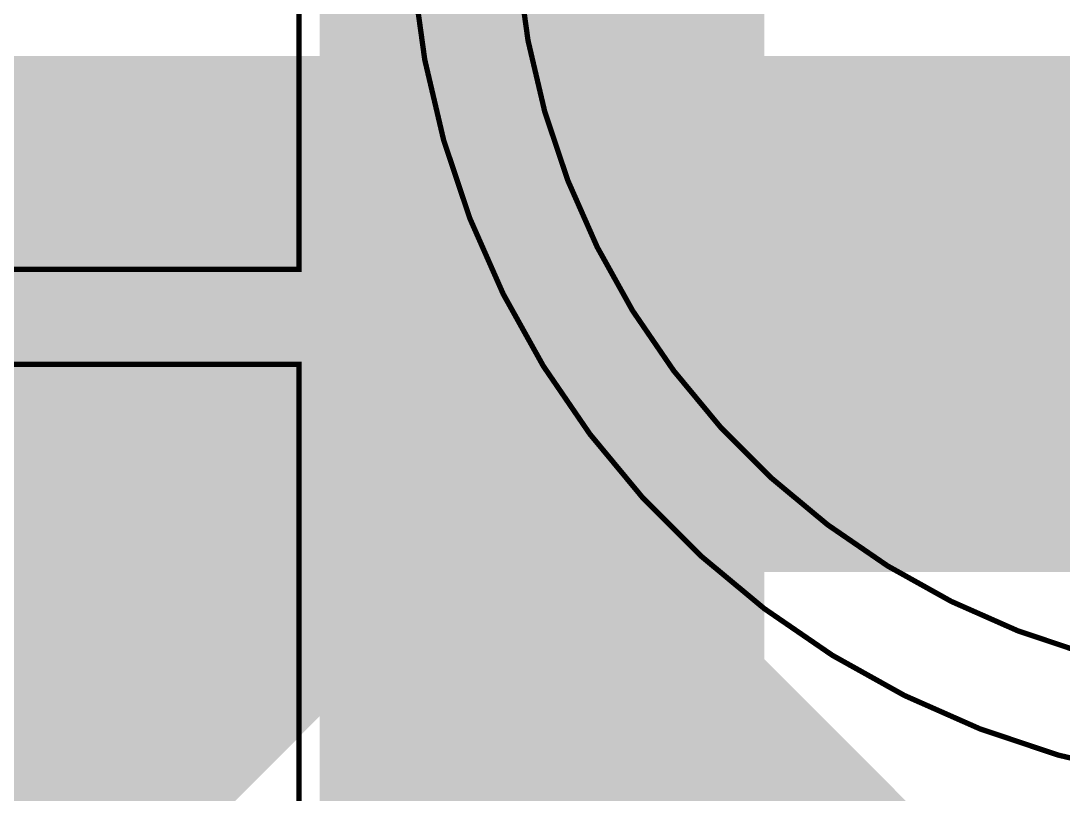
# Model space of a CAD drawing. Extents: x -18 to 155, y -91 to 215.
# Drawn here: x 29.44 to 59.21, y 19.44 to 41.51 of the extents above; entities that cross this region are included whole.
import ezdxf

# ---------------------------------------------------------------- set-up
doc = ezdxf.new("R2010")
doc.units = 0
doc.header["$MEASUREMENT"] = 0
for name, color, linetype in [('25-334-0_BOT', 7, 'CONTINUOUS'), ('25-334-0_IN1', 4, 'CONTINUOUS'), ('25-334-0_IN2', 3, 'CONTINUOUS'), ('25-334-0_SMB', 5, 'CONTINUOUS'), ('25-334-0_SST', 12, 'CONTINUOUS'), ('25-334-0_TOP', 11, 'CONTINUOUS')]:
    doc.layers.add(name, color=color, linetype=linetype)

msp = doc.modelspace()

# ---------------------------------------------------------------- linework, layer by layer
at = {"layer": '25-334-0_BOT', "const_width": 0.254}
for points in [[(38.1254, 66.548), (38.1254, -3.81)], [(38.354, 66.548), (38.354, -3.81)], [(38.5826, 66.548), (38.5826, -3.81)], [(38.8112, 66.548), (38.8112, -3.81)], [(39.0398, 66.548), (39.0398, -3.81)], [(39.2684, 66.548), (39.2684, -3.81)], [(39.497, 66.548), (39.497, -3.81)], [(39.7256, 66.548), (39.7256, -3.81)], [(39.9542, 66.548), (39.9542, -3.81)], [(40.1828, 66.548), (40.1828, -3.81)], [(40.4114, 66.548), (40.4114, -3.81)], [(40.64, 66.548), (40.64, -3.81)], [(40.8686, 66.548), (40.8686, -3.81)], [(41.0972, 66.548), (41.0972, -3.81)], [(41.3258, 66.548), (41.3258, -3.81)], [(41.5544, 66.548), (41.5544, -3.81)], [(41.783, 66.548), (41.783, -3.81)], [(42.0116, 66.548), (42.0116, -3.81)], [(42.2402, 66.548), (42.2402, -3.81)], [(42.4688, 66.548), (42.4688, -3.81)], [(42.6974, 66.548), (42.6974, -3.81)], [(42.926, 66.548), (42.926, -3.81)], [(43.1546, 66.548), (43.1546, -3.81)], [(43.3832, 66.548), (43.3832, -3.81)], [(43.6118, 66.548), (43.6118, -3.81)], [(43.8404, 66.548), (43.8404, -3.81)], [(44.069, 66.548), (44.069, -3.81)], [(44.2976, 66.548), (44.2976, -3.81)], [(44.5262, 66.548), (44.5262, -3.81)], [(44.7548, 66.548), (44.7548, -3.81)], [(44.9834, 66.548), (44.9834, -3.81)], [(45.212, 66.548), (45.212, -3.81)], [(45.4406, 66.548), (45.4406, -3.81)], [(45.6692, 66.548), (45.6692, -3.81)], [(45.8978, 66.548), (45.8978, -3.81)], [(46.1264, 66.548), (46.1264, -3.81)], [(46.355, 66.548), (46.355, -3.81)], [(46.5836, 66.548), (46.5836, -3.81)], [(46.8122, 66.548), (46.8122, -3.81)], [(47.0408, 66.548), (47.0408, -3.81)], [(47.2694, 66.548), (47.2694, -3.81)], [(47.498, 66.548), (47.498, -3.81)], [(47.7266, 66.548), (47.7266, -3.81)], [(47.9552, 66.548), (47.9552, -3.81)], [(48.1838, 66.548), (48.1838, -3.81)], [(48.4124, 66.548), (48.4124, -3.81)], [(48.641, 66.548), (48.641, -3.81)], [(48.8696, 66.548), (48.8696, -3.81)], [(49.0982, 66.548), (49.0982, -3.81)], [(49.3268, 66.548), (49.3268, -3.81)], [(49.5554, 66.548), (49.5554, -3.81)], [(49.784, 66.548), (49.784, -3.81)], [(50.0126, 66.548), (50.0126, -3.81)], [(50.2412, 66.548), (50.2412, -3.81)], [(50.4698, 66.548), (50.4698, -3.81)], [(50.546, 49.53), (50.546, 23.114)], [(38.1, 41.656), (38.1, 10.668), (29.21, 1.778), (29.21, -3.81)], [(50.546, 41.4528), (38.1, 41.4528)], [(50.546, 41.2242), (38.1, 41.2242)], [(50.546, 40.9956), (38.1, 40.9956)], [(50.546, 40.767), (38.1, 40.767)], [(50.546, 40.5384), (38.1, 40.5384)], [(50.546, 40.3098), (38.1, 40.3098)], [(50.546, 40.0812), (38.1, 40.0812)], [(50.546, 39.8526), (38.1, 39.8526)], [(50.546, 39.624), (38.1, 39.624)], [(50.546, 39.3954), (38.1, 39.3954)], [(50.546, 39.1668), (38.1, 39.1668)], [(50.546, 38.9382), (38.1, 38.9382)], [(50.546, 38.7096), (38.1, 38.7096)], [(50.546, 38.481), (38.1, 38.481)], [(50.546, 38.2524), (38.1, 38.2524)], [(50.546, 38.0238), (38.1, 38.0238)], [(50.546, 37.7952), (38.1, 37.7952)], [(50.546, 37.5666), (38.1, 37.5666)], [(50.546, 37.338), (38.1, 37.338)], [(50.546, 37.1094), (38.1, 37.1094)], [(50.546, 36.8808), (38.1, 36.8808)], [(50.546, 36.6522), (38.1, 36.6522)], [(50.546, 36.4236), (38.1, 36.4236)], [(50.546, 36.195), (38.1, 36.195)], [(50.546, 35.9664), (38.1, 35.9664)], [(50.546, 35.7378), (38.1, 35.7378)], [(50.546, 35.5092), (38.1, 35.5092)], [(50.546, 35.2806), (38.1, 35.2806)], [(50.546, 35.052), (38.1, 35.052)], [(50.546, 34.8234), (38.1, 34.8234)], [(50.546, 34.5948), (38.1, 34.5948)], [(50.546, 34.3662), (38.1, 34.3662)], [(50.546, 34.1376), (38.1, 34.1376)], [(50.546, 33.909), (38.1, 33.909)], [(50.546, 33.6804), (38.1, 33.6804)], [(50.546, 33.4518), (38.1, 33.4518)], [(50.546, 33.2232), (38.1, 33.2232)], [(50.546, 32.9946), (38.1, 32.9946)], [(50.546, 32.766), (38.1, 32.766)], [(50.546, 32.5374), (38.1, 32.5374)], [(50.546, 32.3088), (38.1, 32.3088)], [(50.546, 32.0802), (38.1, 32.0802)], [(50.546, 31.8516), (38.1, 31.8516)], [(50.546, 31.623), (38.1, 31.623)], [(50.546, 31.3944), (38.1, 31.3944)], [(50.546, 31.1658), (38.1, 31.1658)], [(50.546, 30.9372), (38.1, 30.9372)], [(50.546, 30.7086), (38.1, 30.7086)], [(50.546, 30.48), (38.1, 30.48)], [(50.546, 30.2514), (38.1, 30.2514)], [(50.546, 30.0228), (38.1, 30.0228)], [(50.546, 29.7942), (38.1, 29.7942)], [(50.546, 29.5656), (38.1, 29.5656)], [(50.546, 29.337), (38.1, 29.337)], [(50.546, 29.1084), (38.1, 29.1084)], [(50.546, 28.8798), (38.1, 28.8798)], [(50.546, 28.6512), (38.1, 28.6512)], [(50.546, 28.4226), (38.1, 28.4226)], [(50.546, 28.194), (38.1, 28.194)], [(50.546, 27.9654), (38.1, 27.9654)], [(50.546, 27.7368), (38.1, 27.7368)], [(50.546, 27.5082), (38.1, 27.5082)], [(50.546, 27.2796), (38.1, 27.2796)], [(50.546, 27.051), (38.1, 27.051)], [(50.546, 26.8224), (38.1, 26.8224)], [(50.546, 26.5938), (38.1, 26.5938)], [(50.546, 26.3652), (38.1, 26.3652)], [(50.546, 26.1366), (38.1, 26.1366)], [(50.546, 25.908), (38.1, 25.908)], [(50.546, 25.6794), (38.1, 25.6794)], [(50.546, 25.4508), (38.1, 25.4508)], [(50.546, 25.2222), (38.1, 25.2222)], [(50.546, 24.9936), (38.1, 24.9936)], [(50.546, 24.765), (38.1, 24.765)], [(50.546, 24.5364), (38.1, 24.5364)], [(50.546, 24.3078), (38.1, 24.3078)], [(50.546, 24.0792), (38.1, 24.0792)], [(50.546, 23.8506), (38.1, 23.8506)], [(50.546, 23.622), (38.1, 23.622)], [(50.546, 23.3934), (38.1, 23.3934)], [(50.546, 23.1648), (38.1, 23.1648)], [(50.546, 23.114), (56.261, 17.399)], [(50.7238, 22.9362), (38.1, 22.9362)], [(50.6984, 22.9616), (50.6984, -3.81)], [(50.9524, 22.7076), (38.1, 22.7076)], [(50.927, 22.733), (50.927, -3.81)], [(51.1556, 22.5044), (51.1556, -3.81)], [(51.181, 22.479), (38.1, 22.479)], [(51.4096, 22.2504), (38.1, 22.2504)], [(51.3842, 22.2758), (51.3842, -3.81)], [(51.6382, 22.0218), (38.1, 22.0218)], [(51.6128, 22.0472), (51.6128, 9.0678)], [(51.8668, 21.7932), (38.1, 21.7932)], [(51.8414, 21.8186), (51.8414, 9.2964)], [(52.0954, 21.5646), (38.1, 21.5646)], [(52.324, 21.336), (38.1, 21.336)], [(52.07, 21.59), (52.07, 9.525)], [(52.2986, 21.3614), (52.2986, 9.7536)], [(52.5526, 21.1074), (38.1, 21.1074)], [(52.5272, 21.1328), (52.5272, 9.9822)], [(52.7812, 20.8788), (38.1, 20.8788)], [(52.7558, 20.9042), (52.7558, 10.2108)], [(53.0098, 20.6502), (38.1, 20.6502)], [(53.2384, 20.4216), (38.1, 20.4216)], [(52.9844, 20.6756), (52.9844, 10.4394)], [(53.213, 20.447), (53.213, 10.668)], [(53.467, 20.193), (38.1, 20.193)], [(53.4416, 20.2184), (53.4416, 10.8966)], [(53.6956, 19.9644), (38.1, 19.9644)], [(53.6702, 19.9898), (53.6702, 11.1252)], [(53.9242, 19.7358), (38.1, 19.7358)], [(53.8988, 19.7612), (53.8988, 11.3538)], [(54.1274, 19.5326), (54.1274, 11.5824)], [(54.1528, 19.5072), (38.1, 19.5072)]]:
    msp.add_lwpolyline(points, dxfattribs=at)
at = {"layer": '25-334-0_IN1', "const_width": 0.254}
for points in [[(132.842, 40.386), (6.858, 40.386), (6.858, 22.352), (7.62, 21.59)], [(29.4894, 40.386), (29.4894, 13.3604)], [(29.718, 40.386), (29.718, 13.589)], [(29.9466, 40.386), (29.9466, 13.8176)], [(30.1752, 40.386), (30.1752, 14.0462)], [(30.4038, 40.386), (30.4038, 14.2748)], [(30.6324, 40.386), (30.6324, 14.5034)], [(30.861, 40.386), (30.861, 14.732)], [(31.0896, 40.386), (31.0896, 14.9606)], [(31.3182, 40.386), (31.3182, 15.1892)], [(31.5468, 40.386), (31.5468, 15.4178)], [(31.7754, 40.386), (31.7754, 15.6464)], [(32.004, 40.386), (32.004, 15.875)], [(32.2326, 40.386), (32.2326, 16.1036)], [(32.4612, 40.386), (32.4612, 16.3322)], [(32.6898, 40.386), (32.6898, 16.5608)], [(32.9184, 40.386), (32.9184, 16.7894)], [(33.147, 40.386), (33.147, 17.018)], [(33.3756, 40.386), (33.3756, 17.2466)], [(33.6042, 40.386), (33.6042, 17.4752)], [(33.8328, 40.386), (33.8328, 17.7038)], [(34.0614, 40.386), (34.0614, 17.9324)], [(34.29, 40.386), (34.29, 18.161)], [(34.5186, 40.386), (34.5186, 18.3896)], [(34.7472, 40.386), (34.7472, 18.6182)], [(34.9758, 40.386), (34.9758, 18.8468)], [(35.2044, 40.386), (35.2044, 19.0754)], [(35.433, 40.386), (35.433, 19.304)], [(35.6616, 40.386), (35.6616, 19.5326)], [(35.8902, 40.386), (35.8902, 19.7612)], [(36.1188, 40.386), (36.1188, 19.9898)], [(36.3474, 40.386), (36.3474, 20.2184)], [(36.576, 40.386), (36.576, 20.447)], [(36.8046, 40.386), (36.8046, 20.6756)], [(37.0332, 40.386), (37.0332, 20.9042)], [(37.2618, 40.386), (37.2618, 21.1328)], [(37.4904, 40.386), (37.4904, 21.3614)], [(37.719, 40.386), (37.719, 21.59)], [(37.9476, 40.386), (37.9476, 21.8186)], [(38.1762, 40.386), (38.1762, 22.0472)], [(38.4048, 40.386), (38.4048, 22.2758)], [(38.6334, 40.386), (38.6334, 22.5044)], [(38.862, 40.386), (38.862, 22.733)], [(39.0906, 40.386), (39.0906, 22.9616)], [(39.3192, 40.386), (39.3192, 23.1902)], [(39.5478, 40.386), (39.5478, 23.4188)], [(39.7764, 40.386), (39.7764, 23.6474)], [(40.005, 40.386), (40.005, 23.876)], [(40.2336, 40.386), (40.2336, 24.1046)], [(40.4622, 40.386), (40.4622, 24.3332)], [(40.6908, 40.386), (40.6908, 24.5618)], [(40.9194, 40.386), (40.9194, 24.7904)], [(41.148, 40.386), (41.148, 25.019)], [(41.3766, 40.386), (41.3766, 25.2476)], [(41.6052, 40.386), (41.6052, 25.4762)], [(41.8338, 40.386), (41.8338, 25.7048)], [(42.0624, 40.386), (42.0624, 25.9334)], [(42.291, 40.386), (42.291, 26.162)], [(42.5196, 40.386), (42.5196, 26.3906)], [(42.7482, 40.386), (42.7482, 26.6192)], [(42.9768, 40.386), (42.9768, 26.8478)], [(43.2054, 40.386), (43.2054, 27.0764)], [(43.434, 40.386), (43.434, 27.305)], [(43.6626, 40.386), (43.6626, 27.5336)], [(43.8912, 40.386), (43.8912, 27.7622)], [(44.1198, 40.386), (44.1198, 27.94)], [(44.3484, 40.386), (44.3484, 27.94)], [(44.577, 40.386), (44.577, 27.94)], [(44.8056, 40.386), (44.8056, 27.94)], [(45.0342, 40.386), (45.0342, 27.94)], [(45.2628, 40.386), (45.2628, 27.94)], [(45.4914, 40.386), (45.4914, 27.94)], [(45.72, 40.386), (45.72, 27.94)], [(45.9486, 40.386), (45.9486, 27.94)], [(46.1772, 40.386), (46.1772, 27.94)], [(46.4058, 40.386), (46.4058, 27.94)], [(46.6344, 40.386), (46.6344, 27.94)], [(46.863, 40.386), (46.863, 27.94)], [(47.0916, 40.386), (47.0916, 27.94)], [(47.3202, 40.386), (47.3202, 27.94)], [(47.5488, 40.386), (47.5488, 27.94)], [(47.7774, 40.386), (47.7774, 27.94)], [(48.006, 40.386), (48.006, 27.94)], [(48.2346, 40.386), (48.2346, 27.94)], [(48.4632, 40.386), (48.4632, 27.94)], [(48.6918, 40.386), (48.6918, 27.94)], [(48.9204, 40.386), (48.9204, 27.94)], [(49.149, 40.386), (49.149, 27.94)], [(49.3776, 40.386), (49.3776, 27.94)], [(49.6062, 40.386), (49.6062, 27.94)], [(49.8348, 40.386), (49.8348, 27.94)], [(50.0634, 40.386), (50.0634, 27.94)], [(50.292, 40.386), (50.292, 27.94)], [(50.5206, 40.386), (50.5206, 27.94)], [(50.7492, 40.386), (50.7492, 27.94)], [(50.9778, 40.386), (50.9778, 27.94)], [(51.2064, 40.386), (51.2064, 27.94)], [(51.435, 40.386), (51.435, 27.94)], [(51.6636, 40.386), (51.6636, 27.94)], [(51.8922, 40.386), (51.8922, 27.94)], [(52.1208, 40.386), (52.1208, 27.94)], [(52.3494, 40.386), (52.3494, 27.94)], [(52.578, 40.386), (52.578, 27.94)], [(52.8066, 40.386), (52.8066, 27.94)], [(53.0352, 40.386), (53.0352, 27.94)], [(53.2638, 40.386), (53.2638, 27.94)], [(53.4924, 40.386), (53.4924, 27.94)], [(53.721, 40.386), (53.721, 27.94)], [(53.9496, 40.386), (53.9496, 27.94)], [(54.1782, 40.386), (54.1782, 27.94)], [(54.4068, 40.386), (54.4068, 27.94)], [(54.6354, 40.386), (54.6354, 27.94)], [(54.864, 40.386), (54.864, 27.94)], [(55.0926, 40.386), (55.0926, 27.94)], [(55.3212, 40.386), (55.3212, 27.94)], [(55.5498, 40.386), (55.5498, 27.94)], [(55.7784, 40.386), (55.7784, 27.94)], [(56.007, 40.386), (56.007, 27.94)], [(56.2356, 40.386), (56.2356, 27.94)], [(56.4642, 40.386), (56.4642, 27.94)], [(56.6928, 40.386), (56.6928, 27.94)], [(56.9214, 40.386), (56.9214, 27.94)], [(57.15, 40.386), (57.15, 27.94)], [(57.3786, 40.386), (57.3786, 27.94)], [(57.6072, 40.386), (57.6072, 27.94)], [(57.8358, 40.386), (57.8358, 27.94)], [(58.0644, 40.386), (58.0644, 27.94)], [(58.293, 40.386), (58.293, 27.94)], [(58.5216, 40.386), (58.5216, 27.94)], [(58.7502, 40.386), (58.7502, 27.94)], [(58.9788, 40.386), (58.9788, 27.94)], [(59.2074, 40.386), (59.2074, 27.94)], [(133.0706, 40.1574), (6.858, 40.1574)], [(133.2992, 39.9288), (6.858, 39.9288)], [(133.5278, 39.7002), (6.858, 39.7002)], [(133.7564, 39.4716), (6.858, 39.4716)], [(133.985, 39.243), (17.52092, 39.243)], [(134.112, 39.0144), (18.5039, 39.0144)], [(134.112, 38.7858), (18.93062, 38.7858)], [(134.112, 38.5572), (19.23288, 38.5572)], [(134.112, 38.3286), (19.4691, 38.3286)], [(134.112, 38.1), (19.65706, 38.1)], [(134.112, 37.8714), (19.80946, 37.8714)], [(134.112, 37.6428), (19.93392, 37.6428)], [(134.112, 37.4142), (20.03044, 37.4142)], [(134.112, 37.1856), (20.10664, 37.1856)], [(134.112, 36.957), (20.15998, 36.957)], [(134.112, 36.7284), (20.19554, 36.7284)], [(134.112, 36.4998), (20.21078, 36.4998)], [(134.112, 36.2712), (20.20824, 36.2712)], [(134.112, 36.0426), (20.18792, 36.0426)], [(134.112, 35.814), (20.14728, 35.814)], [(134.112, 35.3568), (20.00504, 35.3568)], [(134.112, 35.5854), (20.08632, 35.5854)], [(134.112, 35.1282), (19.9009, 35.1282)], [(134.112, 34.8996), (19.77136, 34.8996)], [(134.112, 34.4424), (19.40814, 34.4424)], [(134.112, 34.671), (19.6088, 34.671)], [(134.112, 34.2138), (19.15922, 34.2138)], [(134.112, 33.9852), (18.82902, 33.9852)], [(134.112, 33.528), (6.858, 33.528)], [(134.112, 33.7566), (18.34642, 33.7566)], [(134.112, 33.2994), (6.858, 33.2994)], [(134.112, 33.0708), (6.858, 33.0708)], [(134.112, 32.8422), (6.858, 32.8422)], [(134.112, 32.6136), (6.858, 32.6136)], [(134.112, 32.385), (18.31086, 32.385)], [(134.112, 32.1564), (18.8087, 32.1564)], [(134.112, 31.9278), (19.14144, 31.9278)], [(134.112, 31.6992), (19.39798, 31.6992)], [(134.112, 31.4706), (19.59864, 31.4706)], [(134.112, 31.242), (19.76374, 31.242)], [(134.112, 31.0134), (19.89582, 31.0134)], [(134.112, 30.7848), (19.99996, 30.7848)], [(134.112, 30.5562), (20.08378, 30.5562)], [(134.112, 30.3276), (20.14474, 30.3276)], [(134.112, 30.099), (20.18538, 30.099)], [(134.112, 29.8704), (20.20824, 29.8704)], [(133.8072, 29.4132), (20.19554, 29.4132)], [(134.0358, 29.6418), (20.21078, 29.6418)], [(133.5786, 29.1846), (20.16252, 29.1846)], [(133.35, 28.956), (20.10918, 28.956)], [(132.8928, 28.4988), (19.939, 28.4988)], [(133.1214, 28.7274), (20.03552, 28.7274)], [(132.6642, 28.2702), (19.81708, 28.2702)], [(132.4356, 28.0416), (19.66722, 28.0416)], [(44.069, 27.94), (27.94, 11.811)], [(62.992, 27.94), (44.069, 27.94)], [(43.7134, 27.5844), (19.24812, 27.5844)], [(43.942, 27.813), (19.47926, 27.813)], [(43.4848, 27.3558), (18.9484, 27.3558)], [(43.2562, 27.1272), (18.53438, 27.1272)], [(43.0276, 26.8986), (27.87396, 26.8986)], [(42.799, 26.67), (27.87396, 26.67)], [(42.5704, 26.4414), (27.87396, 26.4414)], [(42.3418, 26.2128), (27.87396, 26.2128)], [(42.1132, 25.9842), (27.87396, 25.9842)], [(41.8846, 25.7556), (27.87396, 25.7556)], [(41.656, 25.527), (27.87396, 25.527)], [(41.4274, 25.2984), (27.87396, 25.2984)], [(41.1988, 25.0698), (27.87396, 25.0698)], [(40.9702, 24.8412), (27.87396, 24.8412)], [(40.7416, 24.6126), (27.87396, 24.6126)], [(40.513, 24.384), (27.87396, 24.384)], [(40.2844, 24.1554), (27.87396, 24.1554)], [(40.0558, 23.9268), (27.87396, 23.9268)], [(39.8272, 23.6982), (27.87396, 23.6982)], [(39.5986, 23.4696), (27.87396, 23.4696)], [(39.37, 23.241), (27.87396, 23.241)], [(39.1414, 23.0124), (27.87396, 23.0124)], [(38.9128, 22.7838), (27.87396, 22.7838)], [(38.6842, 22.5552), (27.87396, 22.5552)], [(38.4556, 22.3266), (6.8834, 22.3266)], [(38.227, 22.098), (7.112, 22.098)], [(37.9984, 21.8694), (7.3406, 21.8694)], [(37.7698, 21.6408), (7.5692, 21.6408)], [(37.5412, 21.4122), (13.97, 21.4122)], [(37.3126, 21.1836), (13.97, 21.1836)], [(37.084, 20.955), (13.97, 20.955)], [(36.8554, 20.7264), (13.97, 20.7264)], [(36.6268, 20.4978), (13.97, 20.4978)], [(36.3982, 20.2692), (13.97, 20.2692)], [(36.1696, 20.0406), (13.97, 20.0406)], [(35.941, 19.812), (13.97, 19.812)], [(35.7124, 19.5834), (13.97, 19.5834)], [(35.4838, 19.3548), (13.97, 19.3548)]]:
    msp.add_lwpolyline(points, dxfattribs=at)
at = {"layer": '25-334-0_IN2', "const_width": 0.254}
for points in [[(70.485, 83.439), (67.437, 83.439), (67.437, 72.898), (61.087, 66.548), (38.862, 66.548), (38.1, 65.786), (38.1, 10.668), (29.21, 1.778), (29.21, -3.81)], [(38.5826, 66.2686), (38.5826, -3.81)], [(38.8112, 66.4972), (38.8112, -3.81)], [(39.0398, 66.548), (39.0398, -3.81)], [(39.2684, 66.548), (39.2684, -3.81)], [(39.497, 66.548), (39.497, -3.81)], [(39.7256, 66.548), (39.7256, -3.81)], [(39.9542, 66.548), (39.9542, -3.81)], [(40.1828, 66.548), (40.1828, -3.81)], [(40.4114, 66.548), (40.4114, -3.81)], [(40.64, 66.548), (40.64, -3.81)], [(40.8686, 66.548), (40.8686, -3.81)], [(41.0972, 66.548), (41.0972, -3.81)], [(41.3258, 66.548), (41.3258, -3.81)], [(41.5544, 66.548), (41.5544, -3.81)], [(41.783, 66.548), (41.783, -3.81)], [(42.0116, 66.548), (42.0116, -3.81)], [(42.2402, 66.548), (42.2402, -3.81)], [(42.4688, 66.548), (42.4688, -3.81)], [(42.6974, 66.548), (42.6974, -3.81)], [(42.926, 66.548), (42.926, -3.81)], [(43.1546, 66.548), (43.1546, -3.81)], [(43.3832, 66.548), (43.3832, -3.81)], [(43.6118, 66.548), (43.6118, -3.81)], [(43.8404, 66.548), (43.8404, -3.81)], [(44.069, 66.548), (44.069, -3.81)], [(44.2976, 66.548), (44.2976, -3.81)], [(44.5262, 66.548), (44.5262, -3.81)], [(44.7548, 66.548), (44.7548, -3.81)], [(44.9834, 66.548), (44.9834, -3.81)], [(45.212, 66.548), (45.212, -3.81)], [(45.4406, 66.548), (45.4406, -3.81)], [(45.6692, 66.548), (45.6692, -3.81)], [(45.8978, 66.548), (45.8978, -3.81)], [(46.1264, 66.548), (46.1264, -3.81)], [(46.355, 66.548), (46.355, -3.81)], [(46.5836, 66.548), (46.5836, -3.81)], [(46.8122, 66.548), (46.8122, -3.81)], [(47.0408, 66.548), (47.0408, -3.81)], [(47.2694, 66.548), (47.2694, -3.81)], [(47.498, 66.548), (47.498, -3.81)], [(47.7266, 66.548), (47.7266, -3.81)], [(47.9552, 66.548), (47.9552, -3.81)], [(48.1838, 66.548), (48.1838, -3.81)], [(48.4124, 66.548), (48.4124, -3.81)], [(48.641, 66.548), (48.641, -3.81)], [(48.8696, 66.548), (48.8696, -3.81)], [(49.0982, 66.548), (49.0982, -3.81)], [(49.3268, 66.548), (49.3268, -3.81)], [(49.5554, 66.548), (49.5554, -3.81)], [(49.784, 66.548), (49.784, -3.81)], [(50.0126, 66.548), (50.0126, -3.81)], [(50.2412, 66.548), (50.2412, -3.81)], [(50.4698, 66.548), (50.4698, -3.81)], [(38.354, 66.04), (38.354, -3.81)], [(38.1254, 65.8114), (38.1254, -3.81)], [(50.546, 49.53), (50.546, 23.241)], [(50.546, 41.4528), (38.1, 41.4528)], [(50.546, 41.2242), (38.1, 41.2242)], [(50.546, 40.9956), (38.1, 40.9956)], [(50.546, 40.767), (38.1, 40.767)], [(50.546, 40.5384), (38.1, 40.5384)], [(50.546, 40.3098), (38.1, 40.3098)], [(50.546, 40.0812), (38.1, 40.0812)], [(50.546, 39.8526), (38.1, 39.8526)], [(50.546, 39.624), (38.1, 39.624)], [(50.546, 39.3954), (38.1, 39.3954)], [(50.546, 39.1668), (38.1, 39.1668)], [(50.546, 38.9382), (38.1, 38.9382)], [(50.546, 38.7096), (38.1, 38.7096)], [(50.546, 38.481), (38.1, 38.481)], [(50.546, 38.2524), (38.1, 38.2524)], [(50.546, 38.0238), (38.1, 38.0238)], [(50.546, 37.7952), (38.1, 37.7952)], [(50.546, 37.5666), (38.1, 37.5666)], [(50.546, 37.338), (38.1, 37.338)], [(50.546, 37.1094), (38.1, 37.1094)], [(50.546, 36.8808), (38.1, 36.8808)], [(50.546, 36.6522), (38.1, 36.6522)], [(50.546, 36.4236), (38.1, 36.4236)], [(50.546, 36.195), (38.1, 36.195)], [(50.546, 35.9664), (38.1, 35.9664)], [(50.546, 35.7378), (38.1, 35.7378)], [(50.546, 35.5092), (38.1, 35.5092)], [(50.546, 35.2806), (38.1, 35.2806)], [(50.546, 35.052), (38.1, 35.052)], [(50.546, 34.8234), (38.1, 34.8234)], [(50.546, 34.5948), (38.1, 34.5948)], [(50.546, 34.3662), (38.1, 34.3662)], [(50.546, 34.1376), (38.1, 34.1376)], [(50.546, 33.909), (38.1, 33.909)], [(50.546, 33.6804), (38.1, 33.6804)], [(50.546, 33.4518), (38.1, 33.4518)], [(50.546, 33.2232), (38.1, 33.2232)], [(50.546, 32.9946), (38.1, 32.9946)], [(50.546, 32.766), (38.1, 32.766)], [(50.546, 32.5374), (38.1, 32.5374)], [(50.546, 32.3088), (38.1, 32.3088)], [(50.546, 32.0802), (38.1, 32.0802)], [(50.546, 31.8516), (38.1, 31.8516)], [(50.546, 31.623), (38.1, 31.623)], [(50.546, 31.3944), (38.1, 31.3944)], [(50.546, 31.1658), (38.1, 31.1658)], [(50.546, 30.9372), (38.1, 30.9372)], [(50.546, 30.7086), (38.1, 30.7086)], [(50.546, 30.48), (38.1, 30.48)], [(50.546, 30.2514), (38.1, 30.2514)], [(50.546, 30.0228), (38.1, 30.0228)], [(50.546, 29.7942), (38.1, 29.7942)], [(50.546, 29.5656), (38.1, 29.5656)], [(50.546, 29.337), (38.1, 29.337)], [(50.546, 29.1084), (38.1, 29.1084)], [(50.546, 28.8798), (38.1, 28.8798)], [(50.546, 28.6512), (38.1, 28.6512)], [(50.546, 28.4226), (38.1, 28.4226)], [(50.546, 28.194), (38.1, 28.194)], [(50.546, 27.9654), (38.1, 27.9654)], [(50.546, 27.7368), (38.1, 27.7368)], [(50.546, 27.5082), (38.1, 27.5082)], [(50.546, 27.2796), (38.1, 27.2796)], [(50.546, 27.051), (38.1, 27.051)], [(50.546, 26.8224), (38.1, 26.8224)], [(50.546, 26.5938), (38.1, 26.5938)], [(50.546, 26.3652), (38.1, 26.3652)], [(50.546, 26.1366), (38.1, 26.1366)], [(50.546, 25.908), (38.1, 25.908)], [(50.546, 25.6794), (38.1, 25.6794)], [(50.546, 25.4508), (38.1, 25.4508)], [(50.546, 25.2222), (38.1, 25.2222)], [(50.546, 24.9936), (38.1, 24.9936)], [(50.546, 24.765), (38.1, 24.765)], [(50.546, 24.5364), (38.1, 24.5364)], [(50.546, 24.3078), (38.1, 24.3078)], [(50.546, 24.0792), (38.1, 24.0792)], [(50.546, 23.8506), (38.1, 23.8506)], [(50.546, 23.622), (38.1, 23.622)], [(50.546, 23.3934), (38.1, 23.3934)], [(50.6222, 23.1648), (38.1, 23.1648)], [(50.546, 23.241), (56.261, 17.526)], [(50.8508, 22.9362), (38.1, 22.9362)], [(50.6984, 23.0886), (50.6984, -3.81)], [(50.927, 22.86), (50.927, -3.81)], [(51.0794, 22.7076), (38.1, 22.7076)], [(51.1556, 22.6314), (51.1556, -3.81)], [(51.308, 22.479), (38.1, 22.479)], [(51.5366, 22.2504), (38.1, 22.2504)], [(51.3842, 22.4028), (51.3842, -3.81)], [(51.7652, 22.0218), (38.1, 22.0218)], [(51.6128, 22.1742), (51.6128, 9.1948)], [(51.8414, 21.9456), (51.8414, 9.4234)], [(51.9938, 21.7932), (38.1, 21.7932)], [(52.07, 21.717), (52.07, 9.652)], [(52.2224, 21.5646), (38.1, 21.5646)], [(52.451, 21.336), (38.1, 21.336)], [(52.2986, 21.4884), (52.2986, 9.8806)], [(52.6796, 21.1074), (38.1, 21.1074)], [(52.5272, 21.2598), (52.5272, 10.1092)], [(52.7558, 21.0312), (52.7558, 10.3378)], [(52.9082, 20.8788), (38.1, 20.8788)], [(52.9844, 20.8026), (52.9844, 10.5664)], [(53.1368, 20.6502), (38.1, 20.6502)], [(53.3654, 20.4216), (38.1, 20.4216)], [(53.213, 20.574), (53.213, 10.795)], [(53.594, 20.193), (38.1, 20.193)], [(53.4416, 20.3454), (53.4416, 11.0236)], [(53.6702, 20.1168), (53.6702, 11.2522)], [(53.8226, 19.9644), (38.1, 19.9644)], [(53.8988, 19.8882), (53.8988, 11.4808)], [(54.0512, 19.7358), (38.1, 19.7358)], [(54.1274, 19.6596), (54.1274, 11.7094)], [(54.2798, 19.5072), (38.1, 19.5072)], [(54.356, 19.431), (54.356, 11.938)]]:
    msp.add_lwpolyline(points, dxfattribs=at)
at = {"layer": '25-334-0_SMB', "const_width": 1.99898}
for points in [[(39.37, 4.445), (39.37, 64.77)], [(42.545, 64.77), (42.545, -1.905)], [(45.72, 64.77), (45.72, -1.905)], [(48.895, 64.77), (48.895, -1.905)]]:
    msp.add_lwpolyline(points, dxfattribs=at)
at = {"layer": '25-334-0_SST'}
for points, const_width in [([(37.38372, 109.41812), (-2.6162, 109.41812), (-2.6162, 34.417), (37.38372, 34.417), (37.38372, 109.41812)], 0.1524), ([(56.63438, 33.61436), (56.63438, 31.39186)], 1.00076), ([(55.5244, 32.50438), (57.74436, 32.50438)], 1.00076), ([(-2.6162, 31.7119), (-2.6162, 6.71068), (37.38372, 6.71068), (37.38372, 31.7119), (-2.6162, 31.7119)], 0.1524)]:
    msp.add_lwpolyline(points, dxfattribs=dict(at, const_width=const_width))
at = {"layer": '25-334-0_SST', "const_width": 0.1524}
for points in [[(40.54094, 45.085, 0.4142136), (66.04, 19.58594)], [(43.54068, 45.085, 0.4142136), (66.04, 22.58568)]]:
    msp.add_lwpolyline(points, format="xyb", dxfattribs=at)
at = {"layer": '25-334-0_TOP', "const_width": 0.254}
for points in [[(132.842, 40.386), (6.858, 40.386), (6.858, 22.352), (7.62, 21.59)], [(29.4894, 40.386), (29.4894, 13.3604)], [(29.718, 40.386), (29.718, 13.589)], [(29.9466, 40.386), (29.9466, 13.8176)], [(30.1752, 40.386), (30.1752, 14.0462)], [(30.4038, 40.386), (30.4038, 14.2748)], [(30.6324, 40.386), (30.6324, 14.5034)], [(30.861, 40.386), (30.861, 14.732)], [(31.0896, 40.386), (31.0896, 14.9606)], [(31.3182, 40.386), (31.3182, 15.1892)], [(31.5468, 40.386), (31.5468, 15.4178)], [(31.7754, 40.386), (31.7754, 15.6464)], [(32.004, 40.386), (32.004, 15.875)], [(32.2326, 40.386), (32.2326, 16.1036)], [(32.4612, 40.386), (32.4612, 16.3322)], [(32.6898, 40.386), (32.6898, 16.5608)], [(32.9184, 40.386), (32.9184, 16.7894)], [(33.147, 40.386), (33.147, 17.018)], [(33.3756, 40.386), (33.3756, 17.2466)], [(33.6042, 40.386), (33.6042, 17.4752)], [(33.8328, 40.386), (33.8328, 17.7038)], [(34.0614, 40.386), (34.0614, 17.9324)], [(34.29, 40.386), (34.29, 18.161)], [(34.5186, 40.386), (34.5186, 18.3896)], [(34.7472, 40.386), (34.7472, 18.6182)], [(34.9758, 40.386), (34.9758, 18.8468)], [(35.2044, 40.386), (35.2044, 19.0754)], [(35.433, 40.386), (35.433, 19.304)], [(35.6616, 40.386), (35.6616, 19.5326)], [(35.8902, 40.386), (35.8902, 19.7612)], [(36.1188, 40.386), (36.1188, 19.9898)], [(36.3474, 40.386), (36.3474, 20.2184)], [(36.576, 40.386), (36.576, 20.447)], [(36.8046, 40.386), (36.8046, 20.6756)], [(37.0332, 40.386), (37.0332, 20.9042)], [(37.2618, 40.386), (37.2618, 21.1328)], [(37.4904, 40.386), (37.4904, 21.3614)], [(37.719, 40.386), (37.719, 21.59)], [(37.9476, 40.386), (37.9476, 21.8186)], [(38.1762, 40.386), (38.1762, 22.0472)], [(38.4048, 40.386), (38.4048, 22.2758)], [(38.6334, 40.386), (38.6334, 22.5044)], [(38.862, 40.386), (38.862, 22.733)], [(39.0906, 40.386), (39.0906, 22.9616)], [(39.3192, 40.386), (39.3192, 23.1902)], [(39.5478, 40.386), (39.5478, 23.4188)], [(39.7764, 40.386), (39.7764, 23.6474)], [(40.005, 40.386), (40.005, 23.876)], [(40.2336, 40.386), (40.2336, 24.1046)], [(40.4622, 40.386), (40.4622, 24.3332)], [(40.6908, 40.386), (40.6908, 24.5618)], [(40.9194, 40.386), (40.9194, 24.7904)], [(41.148, 40.386), (41.148, 25.019)], [(41.3766, 40.386), (41.3766, 25.2476)], [(41.6052, 40.386), (41.6052, 25.4762)], [(41.8338, 40.386), (41.8338, 25.7048)], [(42.0624, 40.386), (42.0624, 25.908)], [(42.291, 40.386), (42.291, 25.908)], [(42.5196, 40.386), (42.5196, 25.908)], [(42.7482, 40.386), (42.7482, 25.908)], [(42.9768, 40.386), (42.9768, 25.908)], [(43.2054, 40.386), (43.2054, 25.908)], [(43.434, 40.386), (43.434, 25.908)], [(43.6626, 40.386), (43.6626, 25.908)], [(43.8912, 40.386), (43.8912, 25.908)], [(44.1198, 40.386), (44.1198, 25.908)], [(44.3484, 40.386), (44.3484, 25.908)], [(44.577, 40.386), (44.577, 25.908)], [(44.8056, 40.386), (44.8056, 25.908)], [(45.0342, 40.386), (45.0342, 25.908)], [(45.2628, 40.386), (45.2628, 25.908)], [(45.4914, 40.386), (45.4914, 25.908)], [(45.72, 40.386), (45.72, 25.908)], [(45.9486, 40.386), (45.9486, 25.908)], [(46.1772, 40.386), (46.1772, 25.908)], [(46.4058, 40.386), (46.4058, 25.908)], [(46.6344, 40.386), (46.6344, 25.908)], [(46.863, 40.386), (46.863, 25.908)], [(47.0916, 40.386), (47.0916, 25.908)], [(47.3202, 40.386), (47.3202, 25.908)], [(47.5488, 40.386), (47.5488, 25.908)], [(47.7774, 40.386), (47.7774, 25.908)], [(48.006, 40.386), (48.006, 25.908)], [(48.2346, 40.386), (48.2346, 25.908)], [(48.4632, 40.386), (48.4632, 25.908)], [(48.6918, 40.386), (48.6918, 25.908)], [(48.9204, 40.386), (48.9204, 25.908)], [(49.149, 40.386), (49.149, 25.908)], [(49.3776, 40.386), (49.3776, 25.908)], [(49.6062, 40.386), (49.6062, 25.908)], [(49.8348, 40.386), (49.8348, 25.908)], [(50.0634, 40.386), (50.0634, 25.908)], [(50.292, 40.386), (50.292, 25.908)], [(50.5206, 40.386), (50.5206, 25.908)], [(50.7492, 40.386), (50.7492, 25.908)], [(50.9778, 40.386), (50.9778, 25.908)], [(51.2064, 40.386), (51.2064, 25.908)], [(51.435, 40.386), (51.435, 25.908)], [(51.6636, 40.386), (51.6636, 25.908)], [(51.8922, 40.386), (51.8922, 25.908)], [(52.1208, 40.386), (52.1208, 25.908)], [(52.3494, 40.386), (52.3494, 25.908)], [(52.578, 40.386), (52.578, 25.908)], [(52.8066, 40.386), (52.8066, 25.908)], [(53.0352, 40.386), (53.0352, 25.908)], [(53.2638, 40.386), (53.2638, 25.908)], [(53.4924, 40.386), (53.4924, 25.908)], [(53.721, 40.386), (53.721, 25.908)], [(53.9496, 40.386), (53.9496, 25.908)], [(54.1782, 40.386), (54.1782, 25.908)], [(54.4068, 40.386), (54.4068, 25.908)], [(54.6354, 40.386), (54.6354, 25.908)], [(54.864, 40.386), (54.864, 25.908)], [(55.0926, 40.386), (55.0926, 25.908)], [(55.3212, 40.386), (55.3212, 25.908)], [(55.5498, 40.386), (55.5498, 25.908)], [(55.7784, 40.386), (55.7784, 25.908)], [(56.007, 40.386), (56.007, 25.908)], [(56.2356, 40.386), (56.2356, 25.908)], [(56.4642, 40.386), (56.4642, 25.908)], [(56.6928, 40.386), (56.6928, 25.908)], [(56.9214, 40.386), (56.9214, 25.908)], [(57.15, 40.386), (57.15, 25.908)], [(57.3786, 40.386), (57.3786, 25.908)], [(57.6072, 40.386), (57.6072, 25.908)], [(57.8358, 40.386), (57.8358, 25.908)], [(58.0644, 40.386), (58.0644, 25.908)], [(58.293, 40.386), (58.293, 25.908)], [(58.5216, 40.386), (58.5216, 25.908)], [(58.7502, 40.386), (58.7502, 25.908)], [(58.9788, 40.386), (58.9788, 25.908)], [(59.2074, 40.386), (59.2074, 25.908)], [(133.0706, 40.1574), (6.858, 40.1574)], [(133.2992, 39.9288), (6.858, 39.9288)], [(133.5278, 39.7002), (6.858, 39.7002)], [(133.7564, 39.4716), (6.858, 39.4716)], [(133.985, 39.243), (17.52092, 39.243)], [(134.112, 39.0144), (18.5039, 39.0144)], [(134.112, 38.7858), (18.93062, 38.7858)], [(134.112, 38.5572), (19.23288, 38.5572)], [(134.112, 38.3286), (19.4691, 38.3286)], [(134.112, 38.1), (19.65706, 38.1)], [(134.112, 37.8714), (19.80946, 37.8714)], [(134.112, 37.6428), (19.93392, 37.6428)], [(134.112, 37.4142), (20.03044, 37.4142)], [(134.112, 37.1856), (20.10664, 37.1856)], [(134.112, 36.957), (20.15998, 36.957)], [(134.112, 36.7284), (20.19554, 36.7284)], [(134.112, 36.4998), (20.21078, 36.4998)], [(134.112, 36.2712), (20.20824, 36.2712)], [(134.112, 36.0426), (20.18792, 36.0426)], [(134.112, 35.814), (20.14728, 35.814)], [(134.112, 35.3568), (20.00504, 35.3568)], [(134.112, 35.5854), (20.08632, 35.5854)], [(134.112, 35.1282), (19.9009, 35.1282)], [(134.112, 34.8996), (19.77136, 34.8996)], [(134.112, 34.4424), (19.40814, 34.4424)], [(134.112, 34.671), (19.6088, 34.671)], [(134.112, 34.2138), (19.15922, 34.2138)], [(134.112, 33.9852), (18.82902, 33.9852)], [(134.112, 33.528), (6.858, 33.528)], [(134.112, 33.7566), (18.34642, 33.7566)], [(134.112, 33.2994), (6.858, 33.2994)], [(134.112, 33.0708), (6.858, 33.0708)], [(134.112, 32.8422), (6.858, 32.8422)], [(134.112, 32.6136), (6.858, 32.6136)], [(134.112, 32.385), (18.31086, 32.385)], [(134.112, 32.1564), (18.8087, 32.1564)], [(134.112, 31.9278), (19.14144, 31.9278)], [(134.112, 31.6992), (19.39798, 31.6992)], [(134.112, 31.4706), (19.59864, 31.4706)], [(134.112, 31.242), (19.76374, 31.242)], [(134.112, 31.0134), (19.89582, 31.0134)], [(134.112, 30.7848), (19.99996, 30.7848)], [(134.112, 30.5562), (20.08378, 30.5562)], [(134.112, 30.3276), (20.14474, 30.3276)], [(134.112, 30.099), (20.18538, 30.099)], [(134.112, 29.8704), (20.20824, 29.8704)], [(133.8072, 29.4132), (20.19554, 29.4132)], [(134.0358, 29.6418), (20.21078, 29.6418)], [(133.5786, 29.1846), (20.16252, 29.1846)], [(133.35, 28.956), (20.10918, 28.956)], [(132.8928, 28.4988), (19.939, 28.4988)], [(133.1214, 28.7274), (20.03552, 28.7274)], [(132.6642, 28.2702), (19.81708, 28.2702)], [(132.4356, 28.0416), (19.66722, 28.0416)], [(131.9784, 27.5844), (19.24812, 27.5844)], [(132.207, 27.813), (19.47926, 27.813)], [(131.7498, 27.3558), (18.9484, 27.3558)], [(131.5212, 27.1272), (18.53438, 27.1272)], [(131.2926, 26.8986), (27.87396, 26.8986)], [(131.064, 26.67), (27.87396, 26.67)], [(130.8354, 26.4414), (27.87396, 26.4414)], [(130.6068, 26.2128), (27.87396, 26.2128)], [(130.3782, 25.9842), (27.87396, 25.9842)], [(42.037, 25.908), (27.94, 11.811)], [(53.34, 25.908), (42.037, 25.908)], [(65.024, 25.908), (53.34, 25.908)], [(41.8846, 25.7556), (27.87396, 25.7556)], [(41.656, 25.527), (27.87396, 25.527)], [(41.4274, 25.2984), (27.87396, 25.2984)], [(41.1988, 25.0698), (27.87396, 25.0698)], [(40.9702, 24.8412), (27.87396, 24.8412)], [(40.7416, 24.6126), (27.87396, 24.6126)], [(40.513, 24.384), (27.87396, 24.384)], [(40.2844, 24.1554), (27.87396, 24.1554)], [(40.0558, 23.9268), (27.87396, 23.9268)], [(39.8272, 23.6982), (27.87396, 23.6982)], [(39.5986, 23.4696), (27.87396, 23.4696)], [(39.37, 23.241), (27.87396, 23.241)], [(39.1414, 23.0124), (27.87396, 23.0124)], [(38.9128, 22.7838), (27.87396, 22.7838)], [(38.6842, 22.5552), (27.87396, 22.5552)], [(38.4556, 22.3266), (6.8834, 22.3266)], [(38.227, 22.098), (7.112, 22.098)], [(37.9984, 21.8694), (7.3406, 21.8694)], [(37.7698, 21.6408), (7.5692, 21.6408)], [(37.5412, 21.4122), (13.97, 21.4122)], [(37.3126, 21.1836), (13.97, 21.1836)], [(37.084, 20.955), (13.97, 20.955)], [(36.8554, 20.7264), (13.97, 20.7264)], [(36.6268, 20.4978), (13.97, 20.4978)], [(36.3982, 20.2692), (13.97, 20.2692)], [(36.1696, 20.0406), (13.97, 20.0406)], [(35.941, 19.812), (13.97, 19.812)], [(35.7124, 19.5834), (13.97, 19.5834)], [(35.4838, 19.3548), (13.97, 19.3548)]]:
    msp.add_lwpolyline(points, dxfattribs=at)

doc.saveas('drawing.dxf')
